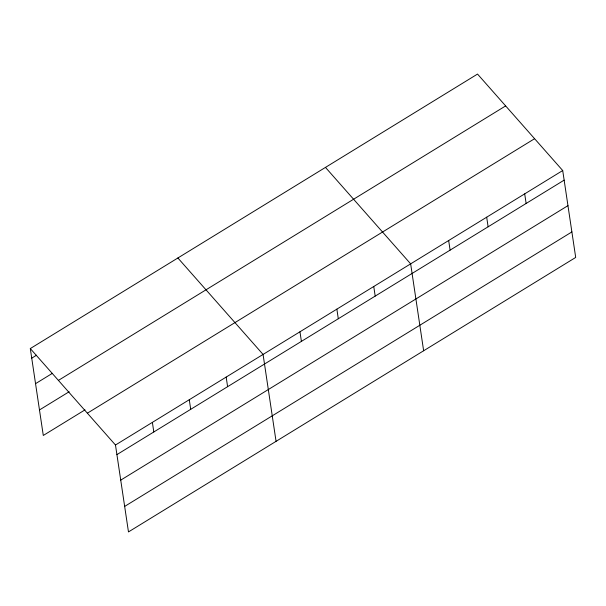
<?xml version="1.0" encoding="UTF-8"?>
<svg xmlns="http://www.w3.org/2000/svg" width="606" height="606" viewBox="0 0 606 606"><rect width="100%" height="100%" fill="white"/><g stroke="black" fill="none" stroke-linecap="round" stroke-linejoin="round"><path stroke-width="0.91" d="M30.3 348.564L477.528 74.076L562.709 170.536L575.7 257.436L128.472 531.924L115.481 445.016L30.3 348.564L43.291 435.464L84.999 409.868M31.732 358.154L36.549 355.199M35.549 383.666L52.389 373.326M58.411 380.394L505.639 105.914M39.473 409.951L69.152 391.741M87.37 413.186L534.598 138.706M115.481 445.016L562.709 170.536M116.92 454.614L564.148 180.133M120.73 480.126L567.958 205.646M124.662 506.411L571.89 231.924M325.467 167.4L410.656 263.86L423.639 350.76M177.884 257.982L263.072 354.442L276.056 441.342M524.698 193.867L526.129 203.465M486.686 217.198L488.118 226.795M448.667 240.529L450.106 250.126M373.758 286.509L375.19 296.099M336.86 309.151L338.3 318.748M299.962 331.793L301.402 341.39M226.174 377.083L227.606 386.681M189.277 399.733L190.708 409.323M152.379 422.374L153.81 431.972"/></g></svg>
